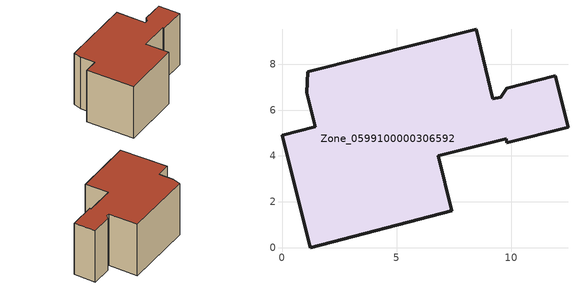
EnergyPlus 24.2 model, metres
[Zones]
Zone_0599100000306592
 floor ground (C_G): 12.48,5.25 9.81,4.59 9.78,4.75 6.81,4.01 7.4,1.62 1.23,0 0,4.9 1.45,5.28 1.08,6.76 1.12,7.67 8.48,9.53 9.2,6.49 9.54,6.57 9.81,6.96 11.93,7.5 z0
 wall outside (C_F): 0,4.9 1.23,0 7.4,1.62 6.81,4.01 9.78,4.75 9.81,4.59 12.48,5.25 11.93,7.5 9.81,6.96 9.54,6.57 9.2,6.49 8.48,9.53 1.12,7.67 1.08,6.76 1.45,5.28 0,4.9 z0:5.81
 roof outside (C_R): 9.81,4.59 12.48,5.25 11.93,7.5 9.81,6.96 9.54,6.57 9.2,6.49 8.48,9.53 1.12,7.67 1.08,6.76 1.45,5.28 0,4.9 1.23,0 7.4,1.62 6.81,4.01 9.78,4.75 z5.81
[BUILDING]
Pand.0599100000306592: North Axis=0; Terrain=City; Loads Convergence Tolerance Value=0.04; Temperature Convergence Tolerance Value=0.4; Solar Distribution=FullExterior; Maximum Number of Warmup Days=25; Minimum Number of Warmup Days=1
[Site:Location]
Rotterdam.The.Hague.AP_ZH_NLD Design_Conditions: Latitude=51.96; Longitude=4.45; Time Zone=1; Elevation=-4.5
[SITE:GROUNDTEMPERATURE:BUILDINGSURFACE]
18, 18, 18, 18, 18, 18, 18, 18, 18, 18, 18, 18
[MATERIAL] Thermal Absorptance=0.9; Solar Absorptance=0.7; Visible Absorptance=0.7
Name | Roughness | Thickness | Conductivity | Density | Specific Heat
G.TC.1965-1974 | MediumSmooth | 0.15 | 0.882353 | 540 | 1210
F.TC.1965-1974 | Rough | 0.3 | 0.697674 | 1920 | 840
R.TC.1965-1974 | MediumRough | 0.2 | 0.232558 | 1500 | 1000
[CONSTRUCTION]
C_G: G.TC.1965-1974
C_F: F.TC.1965-1974
C_R: R.TC.1965-1974
[ZONE]
Zone_0599100000306592: Type=1; Multiplier=1; Ceiling Height=Autocalculate; Volume=Autocalculate; Floor Area=autocalculate; Part of Total Floor Area=Yes
[ZONEINFILTRATION:DESIGNFLOWRATE]
Infil_Zone_0599100000306592: Zone or ZoneList or Space or SpaceList=Zone_0599100000306592; Schedule=AlwaysOn; Design Flow Rate Calculation Method=Flow/Area; Flow Rate per Floor Area=0.003; Constant Term Coefficient=1; Temperature Term Coefficient=0; Velocity Term Coefficient=0; Velocity Squared Term Coefficient=0
[HVACTEMPLATE:ZONE:IDEALLOADSAIRSYSTEM]
Zone_0599100000306592: Maximum Heating Supply Air Temperature=50; Minimum Cooling Supply Air Temperature=13; Maximum Heating Supply Air Humidity Ratio=0.0156; Minimum Cooling Supply Air Humidity Ratio=0.0077; Heating Limit=NoLimit; Cooling Limit=NoLimit; Dehumidification Control Type=ConstantSensibleHeatRatio; Cooling Sensible Heat Ratio=0.7; Dehumidification Setpoint=60; Humidification Control Type=None; Humidification Setpoint=30; Outdoor Air Method=None; Outdoor Air Flow Rate per Person=0.00944; Outdoor Air Flow Rate per Zone Floor Area=0; Outdoor Air Flow Rate per Zone=0; Demand Controlled Ventilation Type=None; Outdoor Air Economizer Type=NoEconomizer; Heat Recovery Type=None; Sensible Heat Recovery Effectiveness=0.7; Latent Heat Recovery Effectiveness=0.65
[ZONECONTROL:THERMOSTAT]
ThermostatControl_Zone_0599100000306592: Zone or ZoneList=Zone_0599100000306592; Control Type Schedule=DualSetpointControlType; Control 1=Thermostat_Zone_0599100000306592; Temperature Difference Between Cutout And Setpoint=0
[THERMOSTATSETPOINT:DUALSETPOINT]
Thermostat_Zone_0599100000306592: Heating Setpoint Temperature Schedule=HeatingSetpoint_Zone_0599100000306592; Cooling Setpoint Temperature Schedule=CoolingSetpoint_Zone_0599100000306592
[SCHEDULE:COMPACT]
HeatingSetpoint_Zone_0599100000306592: Through: 12/31, For: AllDays, Until: 24:00, 21
CoolingSetpoint_Zone_0599100000306592: Through: 12/31, For: AllDays, Until: 24:00, 24
DualSetpointControlType: Through: 12/31, For: AllDays, Until: 24:00, 4
AlwaysOn: Through: 12/31, For: AllDays, Until: 24:00, 1
